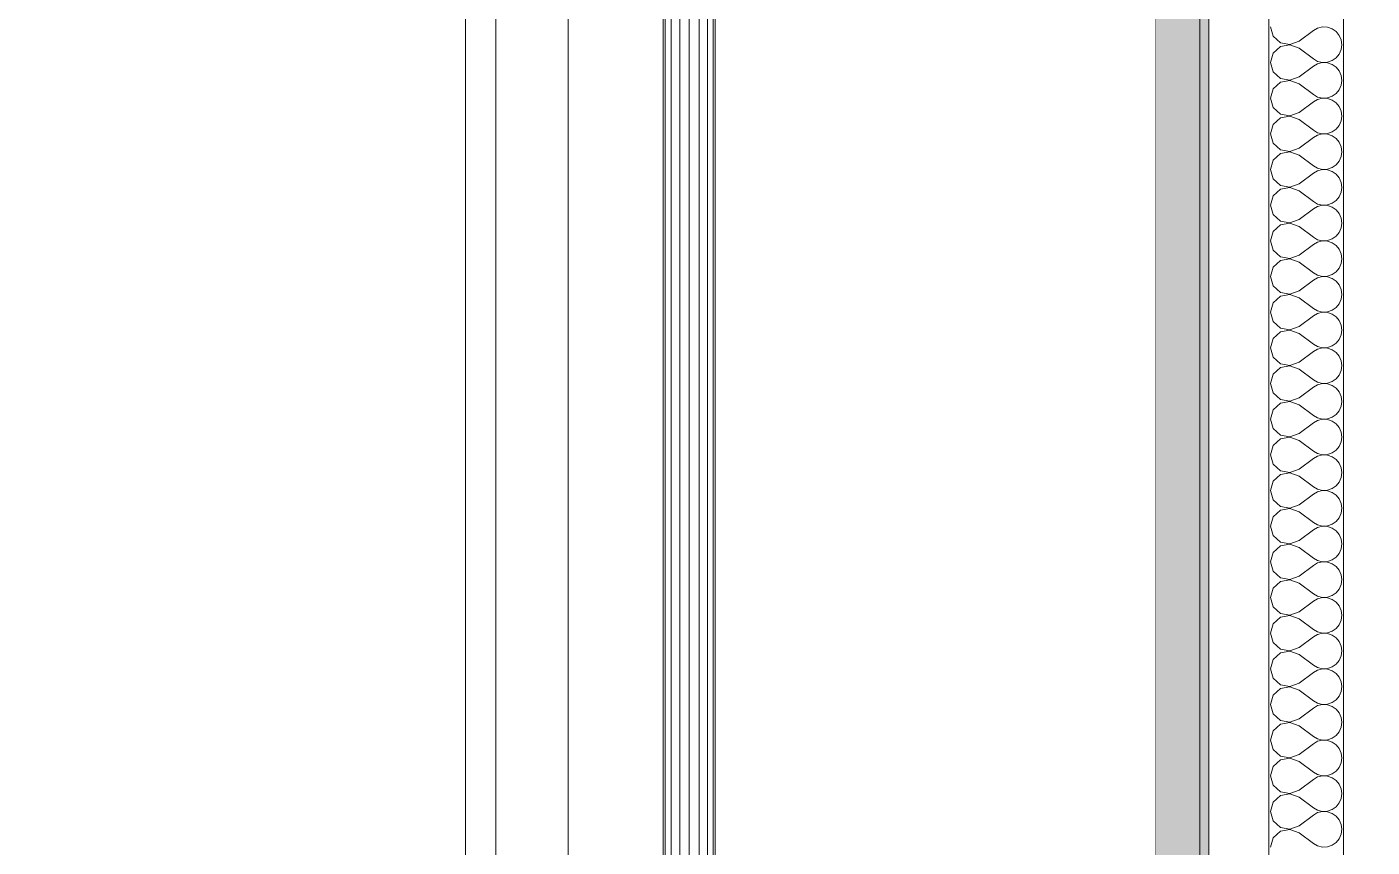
# Model space of a CAD drawing. Header units: millimetres. Extents: x -48147 to 1414029, y -496296 to 18123.
# Drawn here: x 1366645.5 to 1367135.2, y -477771.5 to -477473 of the extents above; entities that cross this region are included whole.
import ezdxf

# ---------------------------------------------------------------- set-up
doc = ezdxf.new("R2010")
doc.units = ezdxf.units.MM
doc.header["$MEASUREMENT"] = 0
doc.linetypes.add('Wipeout_Contour', pattern=[1000, 0, -1000])
doc.layers.add('New_A-25-M_Wall_Int', color=7, linetype='Continuous')
doc.layers.add('New_ArchiCAD Doors', color=7, linetype='Continuous')
doc.layers.add('New_A-25-M_Wall_Int_Pen_No__1', color=7, linetype='Continuous', lineweight=13)
doc.layers.add('New_ArchiCAD Doors_Pen_No__93', color=8, linetype='Continuous', lineweight=13)
doc.layers.add('New_A-25-M_Wall_Int_Pen_No__107', color=7, linetype='Continuous', lineweight=15, true_color=0xa6a6a6)
doc.layers.add('New_ArchiCAD Doors_Pen_No__63', color=7, linetype='Continuous', lineweight=20, true_color=0x606060)

# ---------------------------------------------------------------- blocks, each defined once
blk = doc.blocks.new('*X159', base_point=(1372879, -490836.73))
at = {"layer": 'New_A-25-M_Wall_Int_Pen_No__107', "linetype": 'Continuous'}
for p, q in [((1367098.23, -477472.96), (1367099.2, -477476.37)), ((1367108.62, -477478.15), (1367113.81, -477474.26)), ((1367115.38, -477473.39), (1367113.81, -477474.26)), ((1367117.12, -477472.99), (1367115.38, -477473.39)), ((1367118.91, -477473.07), (1367117.12, -477472.99)), ((1367120.61, -477473.64), (1367118.91, -477473.07)), ((1367122.08, -477474.66), (1367120.61, -477473.64)), ((1367123.23, -477476.04), (1367122.08, -477474.66)), ((1367099.2, -477476.37), (1367101.82, -477478.77)), ((1367101.82, -477478.77), (1367105.31, -477479.42)), ((1367105.31, -477479.48), (1367101.82, -477480.14)), ((1367105.31, -477479.42), (1367108.62, -477478.15)), ((1367108.62, -477480.75), (1367105.31, -477479.48)), ((1367123.95, -477477.68), (1367123.23, -477476.04)), ((1367124.19, -477479.45), (1367123.95, -477477.68)), ((1367123.95, -477481.22), (1367124.19, -477479.45)), ((1367099.2, -477482.53), (1367098.23, -477485.94)), ((1367101.82, -477480.14), (1367099.2, -477482.53)), ((1367108.62, -477480.75), (1367113.81, -477484.64)), ((1367120.61, -477485.26), (1367122.08, -477484.24)), ((1367122.08, -477484.24), (1367123.23, -477482.86)), ((1367123.23, -477482.86), (1367123.95, -477481.22)), ((1367098.23, -477485.94), (1367099.2, -477489.35)), ((1367099.2, -477489.35), (1367101.82, -477491.75)), ((1367108.62, -477491.13), (1367113.81, -477487.24)), ((1367113.81, -477484.64), (1367115.38, -477485.51)), ((1367115.38, -477486.37), (1367113.81, -477487.24)), ((1367115.38, -477485.51), (1367117.12, -477485.92)), ((1367117.12, -477485.97), (1367115.38, -477486.37)), ((1367117.12, -477485.92), (1367118.91, -477485.83)), ((1367118.91, -477486.05), (1367117.12, -477485.97)), ((1367118.91, -477485.83), (1367120.61, -477485.26)), ((1367120.61, -477486.63), (1367118.91, -477486.05)), ((1367122.08, -477487.64), (1367120.61, -477486.63)), ((1367123.23, -477489.02), (1367122.08, -477487.64)), ((1367123.95, -477490.66), (1367123.23, -477489.02)), ((1367101.82, -477493.12), (1367099.2, -477495.51)), ((1367101.82, -477491.75), (1367105.31, -477492.41)), ((1367105.31, -477492.46), (1367101.82, -477493.12)), ((1367105.31, -477492.41), (1367108.62, -477491.13)), ((1367108.62, -477493.73), (1367105.31, -477492.46)), ((1367108.62, -477493.73), (1367113.81, -477497.62)), ((1367123.23, -477495.84), (1367123.95, -477494.21)), ((1367124.19, -477492.43), (1367123.95, -477490.66)), ((1367123.95, -477494.21), (1367124.19, -477492.43)), ((1367099.2, -477495.51), (1367098.23, -477498.92)), ((1367098.23, -477498.92), (1367099.2, -477502.34)), ((1367113.81, -477497.62), (1367115.38, -477498.49)), ((1367115.38, -477498.49), (1367117.12, -477498.9)), ((1367117.12, -477498.95), (1367115.38, -477499.35)), ((1367117.12, -477498.9), (1367118.91, -477498.81)), ((1367118.91, -477499.04), (1367117.12, -477498.95)), ((1367118.91, -477498.81), (1367120.61, -477498.24)), ((1367120.61, -477499.61), (1367118.91, -477499.04)), ((1367120.61, -477498.24), (1367122.08, -477497.22)), ((1367122.08, -477497.22), (1367123.23, -477495.84)), ((1367099.2, -477502.34), (1367101.82, -477504.73)), ((1367105.31, -477505.39), (1367108.62, -477504.12)), ((1367108.62, -477504.12), (1367113.81, -477500.22)), ((1367115.38, -477499.35), (1367113.81, -477500.22)), ((1367122.08, -477500.62), (1367120.61, -477499.61)), ((1367123.23, -477502), (1367122.08, -477500.62)), ((1367123.95, -477503.64), (1367123.23, -477502)), ((1367124.19, -477505.41), (1367123.95, -477503.64)), ((1367099.2, -477508.49), (1367098.23, -477511.9)), ((1367101.82, -477506.1), (1367099.2, -477508.49)), ((1367101.82, -477504.73), (1367105.31, -477505.39)), ((1367105.31, -477505.44), (1367101.82, -477506.1)), ((1367108.62, -477506.71), (1367105.31, -477505.44)), ((1367108.62, -477506.71), (1367113.81, -477510.61)), ((1367122.08, -477510.2), (1367123.23, -477508.83)), ((1367123.23, -477508.83), (1367123.95, -477507.19)), ((1367123.95, -477507.19), (1367124.19, -477505.41)), ((1367098.23, -477511.9), (1367099.2, -477515.32)), ((1367108.62, -477517.1), (1367113.81, -477513.2)), ((1367113.81, -477510.61), (1367115.38, -477511.47)), ((1367115.38, -477512.34), (1367113.81, -477513.2)), ((1367115.38, -477511.47), (1367117.12, -477511.88)), ((1367117.12, -477511.93), (1367115.38, -477512.34)), ((1367117.12, -477511.88), (1367118.91, -477511.79)), ((1367118.91, -477512.02), (1367117.12, -477511.93)), ((1367118.91, -477511.79), (1367120.61, -477511.22)), ((1367120.61, -477512.59), (1367118.91, -477512.02)), ((1367120.61, -477511.22), (1367122.08, -477510.2)), ((1367122.08, -477513.6), (1367120.61, -477512.59)), ((1367123.23, -477514.98), (1367122.08, -477513.6)), ((1367099.2, -477515.32), (1367101.82, -477517.71)), ((1367101.82, -477517.71), (1367105.31, -477518.37)), ((1367105.31, -477518.42), (1367101.82, -477519.08)), ((1367105.31, -477518.37), (1367108.62, -477517.1)), ((1367108.62, -477519.69), (1367105.31, -477518.42)), ((1367123.95, -477516.62), (1367123.23, -477514.98)), ((1367124.19, -477518.4), (1367123.95, -477516.62)), ((1367123.95, -477520.17), (1367124.19, -477518.4)), ((1367099.2, -477521.47), (1367098.23, -477524.89)), ((1367101.82, -477519.08), (1367099.2, -477521.47)), ((1367108.62, -477519.69), (1367113.81, -477523.59)), ((1367113.81, -477523.59), (1367115.38, -477524.45)), ((1367120.61, -477524.2), (1367122.08, -477523.19)), ((1367122.08, -477523.19), (1367123.23, -477521.81)), ((1367123.23, -477521.81), (1367123.95, -477520.17)), ((1367098.23, -477524.89), (1367099.2, -477528.3)), ((1367099.2, -477528.3), (1367101.82, -477530.69)), ((1367108.62, -477530.08), (1367113.81, -477526.18)), ((1367115.38, -477525.32), (1367113.81, -477526.18)), ((1367115.38, -477524.45), (1367117.12, -477524.86)), ((1367117.12, -477524.91), (1367115.38, -477525.32)), ((1367117.12, -477524.86), (1367118.91, -477524.77)), ((1367118.91, -477525), (1367117.12, -477524.91)), ((1367118.91, -477524.77), (1367120.61, -477524.2)), ((1367120.61, -477525.57), (1367118.91, -477525)), ((1367122.08, -477526.59), (1367120.61, -477525.57)), ((1367123.23, -477527.96), (1367122.08, -477526.59)), ((1367123.95, -477529.6), (1367123.23, -477527.96)), ((1367101.82, -477532.06), (1367099.2, -477534.45)), ((1367101.82, -477530.69), (1367105.31, -477531.35)), ((1367105.31, -477531.4), (1367101.82, -477532.06)), ((1367105.31, -477531.35), (1367108.62, -477530.08)), ((1367108.62, -477532.67), (1367105.31, -477531.4)), ((1367108.62, -477532.67), (1367113.81, -477536.57)), ((1367123.23, -477534.79), (1367123.95, -477533.15)), ((1367124.19, -477531.38), (1367123.95, -477529.6)), ((1367123.95, -477533.15), (1367124.19, -477531.38)), ((1367099.2, -477534.45), (1367098.23, -477537.87)), ((1367098.23, -477537.87), (1367099.2, -477541.28)), ((1367113.81, -477536.57), (1367115.38, -477537.44)), ((1367115.38, -477538.3), (1367113.81, -477539.17)), ((1367115.38, -477537.44), (1367117.12, -477537.84)), ((1367117.12, -477537.89), (1367115.38, -477538.3)), ((1367117.12, -477537.84), (1367118.91, -477537.75)), ((1367118.91, -477537.98), (1367117.12, -477537.89)), ((1367118.91, -477537.75), (1367120.61, -477537.18)), ((1367120.61, -477538.55), (1367118.91, -477537.98)), ((1367120.61, -477537.18), (1367122.08, -477536.17)), ((1367122.08, -477536.17), (1367123.23, -477534.79)), ((1367099.2, -477541.28), (1367101.82, -477543.67)), ((1367105.31, -477544.33), (1367108.62, -477543.06)), ((1367108.62, -477543.06), (1367113.81, -477539.17)), ((1367122.08, -477539.57), (1367120.61, -477538.55)), ((1367123.23, -477540.95), (1367122.08, -477539.57)), ((1367123.95, -477542.58), (1367123.23, -477540.95)), ((1367124.19, -477544.36), (1367123.95, -477542.58)), ((1367099.2, -477547.44), (1367098.23, -477550.85)), ((1367101.82, -477545.04), (1367099.2, -477547.44)), ((1367101.82, -477543.67), (1367105.31, -477544.33)), ((1367105.31, -477544.38), (1367101.82, -477545.04)), ((1367108.62, -477545.66), (1367105.31, -477544.38)), ((1367108.62, -477545.66), (1367113.81, -477549.55)), ((1367122.08, -477549.15), (1367123.23, -477547.77)), ((1367123.23, -477547.77), (1367123.95, -477546.13)), ((1367123.95, -477546.13), (1367124.19, -477544.36)), ((1367098.23, -477550.85), (1367099.2, -477554.26)), ((1367108.62, -477556.04), (1367113.81, -477552.15)), ((1367113.81, -477549.55), (1367115.38, -477550.42)), ((1367115.38, -477551.28), (1367113.81, -477552.15)), ((1367115.38, -477550.42), (1367117.12, -477550.82)), ((1367117.12, -477550.88), (1367115.38, -477551.28)), ((1367117.12, -477550.82), (1367118.91, -477550.74)), ((1367118.91, -477550.96), (1367117.12, -477550.88)), ((1367118.91, -477550.74), (1367120.61, -477550.16)), ((1367120.61, -477551.53), (1367118.91, -477550.96)), ((1367120.61, -477550.16), (1367122.08, -477549.15)), ((1367122.08, -477552.55), (1367120.61, -477551.53)), ((1367123.23, -477553.93), (1367122.08, -477552.55)), ((1367099.2, -477554.26), (1367101.82, -477556.65)), ((1367101.82, -477558.02), (1367099.2, -477560.42)), ((1367101.82, -477556.65), (1367105.31, -477557.31)), ((1367105.31, -477557.37), (1367101.82, -477558.02)), ((1367105.31, -477557.31), (1367108.62, -477556.04)), ((1367108.62, -477558.64), (1367105.31, -477557.37)), ((1367123.95, -477555.57), (1367123.23, -477553.93)), ((1367124.19, -477557.34), (1367123.95, -477555.57)), ((1367123.95, -477559.11), (1367124.19, -477557.34)), ((1367099.2, -477560.42), (1367098.23, -477563.83)), ((1367108.62, -477558.64), (1367113.81, -477562.53)), ((1367113.81, -477562.53), (1367115.38, -477563.4)), ((1367120.61, -477563.15), (1367122.08, -477562.13)), ((1367122.08, -477562.13), (1367123.23, -477560.75)), ((1367123.23, -477560.75), (1367123.95, -477559.11)), ((1367098.23, -477563.83), (1367099.2, -477567.24)), ((1367099.2, -477567.24), (1367101.82, -477569.64)), ((1367108.62, -477569.02), (1367113.81, -477565.13)), ((1367115.38, -477564.26), (1367113.81, -477565.13)), ((1367115.38, -477563.4), (1367117.12, -477563.8)), ((1367117.12, -477563.86), (1367115.38, -477564.26)), ((1367117.12, -477563.8), (1367118.91, -477563.72)), ((1367118.91, -477563.94), (1367117.12, -477563.86)), ((1367118.91, -477563.72), (1367120.61, -477563.15)), ((1367120.61, -477564.52), (1367118.91, -477563.94)), ((1367122.08, -477565.53), (1367120.61, -477564.52)), ((1367123.23, -477566.91), (1367122.08, -477565.53)), ((1367123.95, -477568.55), (1367123.23, -477566.91)), ((1367101.82, -477571.01), (1367099.2, -477573.4)), ((1367101.82, -477569.64), (1367105.31, -477570.29)), ((1367105.31, -477570.35), (1367101.82, -477571.01)), ((1367105.31, -477570.29), (1367108.62, -477569.02)), ((1367108.62, -477571.62), (1367105.31, -477570.35)), ((1367108.62, -477571.62), (1367113.81, -477575.51)), ((1367123.23, -477573.73), (1367123.95, -477572.09)), ((1367124.19, -477570.32), (1367123.95, -477568.55)), ((1367123.95, -477572.09), (1367124.19, -477570.32)), ((1367099.2, -477573.4), (1367098.23, -477576.81)), ((1367098.23, -477576.81), (1367099.2, -477580.22)), ((1367113.81, -477575.51), (1367115.38, -477576.38)), ((1367115.38, -477577.24), (1367113.81, -477578.11)), ((1367115.38, -477576.38), (1367117.12, -477576.79)), ((1367117.12, -477576.84), (1367115.38, -477577.24)), ((1367117.12, -477576.79), (1367118.91, -477576.7)), ((1367118.91, -477576.92), (1367117.12, -477576.84)), ((1367118.91, -477576.7), (1367120.61, -477576.13)), ((1367120.61, -477577.5), (1367118.91, -477576.92)), ((1367120.61, -477576.13), (1367122.08, -477575.11)), ((1367122.08, -477578.51), (1367120.61, -477577.5)), ((1367122.08, -477575.11), (1367123.23, -477573.73)), ((1367099.2, -477580.22), (1367101.82, -477582.62)), ((1367105.31, -477583.28), (1367108.62, -477582)), ((1367108.62, -477582), (1367113.81, -477578.11)), ((1367123.23, -477579.89), (1367122.08, -477578.51)), ((1367123.95, -477581.53), (1367123.23, -477579.89)), ((1367124.19, -477583.3), (1367123.95, -477581.53)), ((1367099.2, -477586.38), (1367098.23, -477589.79)), ((1367101.82, -477583.99), (1367099.2, -477586.38)), ((1367101.82, -477582.62), (1367105.31, -477583.28)), ((1367105.31, -477583.33), (1367101.82, -477583.99)), ((1367108.62, -477584.6), (1367105.31, -477583.33)), ((1367108.62, -477584.6), (1367113.81, -477588.5)), ((1367122.08, -477588.09), (1367123.23, -477586.72)), ((1367123.23, -477586.72), (1367123.95, -477585.08)), ((1367123.95, -477585.08), (1367124.19, -477583.3)), ((1367098.23, -477589.79), (1367099.2, -477593.21)), ((1367108.62, -477594.99), (1367113.81, -477591.09)), ((1367113.81, -477588.5), (1367115.38, -477589.36)), ((1367115.38, -477590.23), (1367113.81, -477591.09)), ((1367115.38, -477589.36), (1367117.12, -477589.77)), ((1367117.12, -477589.82), (1367115.38, -477590.23)), ((1367117.12, -477589.77), (1367118.91, -477589.68)), ((1367118.91, -477589.91), (1367117.12, -477589.82)), ((1367118.91, -477589.68), (1367120.61, -477589.11)), ((1367120.61, -477590.48), (1367118.91, -477589.91)), ((1367120.61, -477589.11), (1367122.08, -477588.09)), ((1367122.08, -477591.49), (1367120.61, -477590.48)), ((1367123.23, -477592.87), (1367122.08, -477591.49)), ((1367099.2, -477593.21), (1367101.82, -477595.6)), ((1367101.82, -477596.97), (1367099.2, -477599.36)), ((1367101.82, -477595.6), (1367105.31, -477596.26)), ((1367105.31, -477596.31), (1367101.82, -477596.97)), ((1367105.31, -477596.26), (1367108.62, -477594.99)), ((1367108.62, -477597.58), (1367105.31, -477596.31)), ((1367123.95, -477594.51), (1367123.23, -477592.87)), ((1367124.19, -477596.28), (1367123.95, -477594.51)), ((1367123.95, -477598.06), (1367124.19, -477596.28)), ((1367099.2, -477599.36), (1367098.23, -477602.78)), ((1367108.62, -477597.58), (1367113.81, -477601.48)), ((1367113.81, -477601.48), (1367115.38, -477602.34)), ((1367118.91, -477602.66), (1367120.61, -477602.09)), ((1367120.61, -477602.09), (1367122.08, -477601.08)), ((1367122.08, -477601.08), (1367123.23, -477599.7)), ((1367123.23, -477599.7), (1367123.95, -477598.06)), ((1367098.23, -477602.78), (1367099.2, -477606.19)), ((1367099.2, -477606.19), (1367101.82, -477608.58)), ((1367108.62, -477607.97), (1367113.81, -477604.07)), ((1367115.38, -477603.21), (1367113.81, -477604.07)), ((1367115.38, -477602.34), (1367117.12, -477602.75)), ((1367117.12, -477602.8), (1367115.38, -477603.21)), ((1367117.12, -477602.75), (1367118.91, -477602.66)), ((1367118.91, -477602.89), (1367117.12, -477602.8)), ((1367120.61, -477603.46), (1367118.91, -477602.89)), ((1367122.08, -477604.47), (1367120.61, -477603.46)), ((1367123.23, -477605.85), (1367122.08, -477604.47)), ((1367123.95, -477607.49), (1367123.23, -477605.85)), ((1367101.82, -477609.95), (1367099.2, -477612.34)), ((1367101.82, -477608.58), (1367105.31, -477609.24)), ((1367105.31, -477609.29), (1367101.82, -477609.95)), ((1367105.31, -477609.24), (1367108.62, -477607.97)), ((1367108.62, -477610.56), (1367105.31, -477609.29)), ((1367108.62, -477610.56), (1367113.81, -477614.46)), ((1367123.23, -477612.68), (1367123.95, -477611.04)), ((1367124.19, -477609.27), (1367123.95, -477607.49)), ((1367123.95, -477611.04), (1367124.19, -477609.27)), ((1367099.2, -477612.34), (1367098.23, -477615.76)), ((1367098.23, -477615.76), (1367099.2, -477619.17)), ((1367113.81, -477614.46), (1367115.38, -477615.32)), ((1367115.38, -477616.19), (1367113.81, -477617.05)), ((1367115.38, -477615.32), (1367117.12, -477615.73)), ((1367117.12, -477615.78), (1367115.38, -477616.19)), ((1367117.12, -477615.73), (1367118.91, -477615.64)), ((1367118.91, -477615.87), (1367117.12, -477615.78)), ((1367118.91, -477615.64), (1367120.61, -477615.07)), ((1367120.61, -477616.44), (1367118.91, -477615.87)), ((1367120.61, -477615.07), (1367122.08, -477614.06)), ((1367122.08, -477617.46), (1367120.61, -477616.44)), ((1367122.08, -477614.06), (1367123.23, -477612.68)), ((1367099.2, -477619.17), (1367101.82, -477621.56)), ((1367101.82, -477621.56), (1367105.31, -477622.22)), ((1367105.31, -477622.22), (1367108.62, -477620.95)), ((1367108.62, -477620.95), (1367113.81, -477617.05)), ((1367123.23, -477618.83), (1367122.08, -477617.46)), ((1367123.95, -477620.47), (1367123.23, -477618.83)), ((1367124.19, -477622.25), (1367123.95, -477620.47)), ((1367099.2, -477625.33), (1367098.23, -477628.74)), ((1367101.82, -477622.93), (1367099.2, -477625.33)), ((1367105.31, -477622.27), (1367101.82, -477622.93)), ((1367108.62, -477623.55), (1367105.31, -477622.27)), ((1367108.62, -477623.55), (1367113.81, -477627.44)), ((1367122.08, -477627.04), (1367123.23, -477625.66)), ((1367123.23, -477625.66), (1367123.95, -477624.02)), ((1367123.95, -477624.02), (1367124.19, -477622.25)), ((1367098.23, -477628.74), (1367099.2, -477632.15)), ((1367108.62, -477633.93), (1367113.81, -477630.04)), ((1367113.81, -477627.44), (1367115.38, -477628.31)), ((1367115.38, -477629.17), (1367113.81, -477630.04)), ((1367115.38, -477628.31), (1367117.12, -477628.71)), ((1367117.12, -477628.76), (1367115.38, -477629.17)), ((1367117.12, -477628.71), (1367118.91, -477628.63)), ((1367118.91, -477628.85), (1367117.12, -477628.76)), ((1367118.91, -477628.63), (1367120.61, -477628.05)), ((1367120.61, -477629.42), (1367118.91, -477628.85)), ((1367120.61, -477628.05), (1367122.08, -477627.04)), ((1367122.08, -477630.44), (1367120.61, -477629.42)), ((1367123.23, -477631.82), (1367122.08, -477630.44)), ((1367099.2, -477632.15), (1367101.82, -477634.54)), ((1367101.82, -477635.91), (1367099.2, -477638.31)), ((1367101.82, -477634.54), (1367105.31, -477635.2)), ((1367105.31, -477635.26), (1367101.82, -477635.91)), ((1367105.31, -477635.2), (1367108.62, -477633.93)), ((1367108.62, -477636.53), (1367105.31, -477635.26)), ((1367123.95, -477633.46), (1367123.23, -477631.82)), ((1367124.19, -477635.23), (1367123.95, -477633.46)), ((1367123.95, -477637), (1367124.19, -477635.23)), ((1367099.2, -477638.31), (1367098.23, -477641.72)), ((1367108.62, -477636.53), (1367113.81, -477640.42)), ((1367113.81, -477640.42), (1367115.38, -477641.29)), ((1367115.38, -477641.29), (1367117.12, -477641.69)), ((1367118.91, -477641.61), (1367120.61, -477641.03)), ((1367120.61, -477641.03), (1367122.08, -477640.02)), ((1367122.08, -477640.02), (1367123.23, -477638.64)), ((1367123.23, -477638.64), (1367123.95, -477637)), ((1367098.23, -477641.72), (1367099.2, -477645.13)), ((1367099.2, -477645.13), (1367101.82, -477647.53)), ((1367108.62, -477646.91), (1367113.81, -477643.02)), ((1367115.38, -477642.15), (1367113.81, -477643.02)), ((1367117.12, -477641.75), (1367115.38, -477642.15)), ((1367117.12, -477641.69), (1367118.91, -477641.61)), ((1367118.91, -477641.83), (1367117.12, -477641.75)), ((1367120.61, -477642.4), (1367118.91, -477641.83)), ((1367122.08, -477643.42), (1367120.61, -477642.4)), ((1367123.23, -477644.8), (1367122.08, -477643.42)), ((1367123.95, -477646.44), (1367123.23, -477644.8)), ((1367101.82, -477648.9), (1367099.2, -477651.29)), ((1367101.82, -477647.53), (1367105.31, -477648.18)), ((1367105.31, -477648.24), (1367101.82, -477648.9)), ((1367105.31, -477648.18), (1367108.62, -477646.91)), ((1367108.62, -477649.51), (1367105.31, -477648.24)), ((1367108.62, -477649.51), (1367113.81, -477653.4)), ((1367123.23, -477651.62), (1367123.95, -477649.98)), ((1367124.19, -477648.21), (1367123.95, -477646.44)), ((1367123.95, -477649.98), (1367124.19, -477648.21)), ((1367099.2, -477651.29), (1367098.23, -477654.7)), ((1367098.23, -477654.7), (1367099.2, -477658.11)), ((1367113.81, -477653.4), (1367115.38, -477654.27)), ((1367115.38, -477655.13), (1367113.81, -477656)), ((1367115.38, -477654.27), (1367117.12, -477654.67)), ((1367117.12, -477654.73), (1367115.38, -477655.13)), ((1367117.12, -477654.67), (1367118.91, -477654.59)), ((1367118.91, -477654.81), (1367117.12, -477654.73)), ((1367118.91, -477654.59), (1367120.61, -477654.02)), ((1367120.61, -477655.39), (1367118.91, -477654.81)), ((1367120.61, -477654.02), (1367122.08, -477653)), ((1367122.08, -477656.4), (1367120.61, -477655.39)), ((1367122.08, -477653), (1367123.23, -477651.62)), ((1367099.2, -477658.11), (1367101.82, -477660.51)), ((1367101.82, -477660.51), (1367105.31, -477661.17)), ((1367105.31, -477661.17), (1367108.62, -477659.89)), ((1367108.62, -477659.89), (1367113.81, -477656)), ((1367123.23, -477657.78), (1367122.08, -477656.4)), ((1367123.95, -477659.42), (1367123.23, -477657.78)), ((1367124.19, -477661.19), (1367123.95, -477659.42)), ((1367099.2, -477664.27), (1367098.23, -477667.68)), ((1367101.82, -477661.88), (1367099.2, -477664.27)), ((1367105.31, -477661.22), (1367101.82, -477661.88)), ((1367108.62, -477662.49), (1367105.31, -477661.22)), ((1367108.62, -477662.49), (1367113.81, -477666.38)), ((1367122.08, -477665.98), (1367123.23, -477664.6)), ((1367123.23, -477664.6), (1367123.95, -477662.97)), ((1367123.95, -477662.97), (1367124.19, -477661.19)), ((1367098.23, -477667.68), (1367099.2, -477671.1)), ((1367108.62, -477672.88), (1367113.81, -477668.98)), ((1367113.81, -477666.38), (1367115.38, -477667.25)), ((1367115.38, -477668.11), (1367113.81, -477668.98)), ((1367115.38, -477667.25), (1367117.12, -477667.66)), ((1367117.12, -477667.71), (1367115.38, -477668.11)), ((1367117.12, -477667.66), (1367118.91, -477667.57)), ((1367118.91, -477667.8), (1367117.12, -477667.71)), ((1367118.91, -477667.57), (1367120.61, -477667)), ((1367120.61, -477668.37), (1367118.91, -477667.8)), ((1367120.61, -477667), (1367122.08, -477665.98)), ((1367122.08, -477669.38), (1367120.61, -477668.37)), ((1367123.23, -477670.76), (1367122.08, -477669.38)), ((1367099.2, -477671.1), (1367101.82, -477673.49)), ((1367101.82, -477674.86), (1367099.2, -477677.25)), ((1367101.82, -477673.49), (1367105.31, -477674.15)), ((1367105.31, -477674.2), (1367101.82, -477674.86)), ((1367105.31, -477674.15), (1367108.62, -477672.88)), ((1367108.62, -477675.47), (1367105.31, -477674.2)), ((1367108.62, -477675.47), (1367113.81, -477679.37)), ((1367123.95, -477672.4), (1367123.23, -477670.76)), ((1367124.19, -477674.17), (1367123.95, -477672.4)), ((1367123.95, -477675.95), (1367124.19, -477674.17)), ((1367099.2, -477677.25), (1367098.23, -477680.66)), ((1367113.81, -477679.37), (1367115.38, -477680.23)), ((1367115.38, -477680.23), (1367117.12, -477680.64)), ((1367118.91, -477680.55), (1367120.61, -477679.98)), ((1367120.61, -477679.98), (1367122.08, -477678.96)), ((1367122.08, -477678.96), (1367123.23, -477677.59)), ((1367123.23, -477677.59), (1367123.95, -477675.95)), ((1367098.23, -477680.66), (1367099.2, -477684.08)), ((1367099.2, -477684.08), (1367101.82, -477686.47)), ((1367108.62, -477685.86), (1367113.81, -477681.96)), ((1367115.38, -477681.1), (1367113.81, -477681.96)), ((1367117.12, -477680.69), (1367115.38, -477681.1)), ((1367117.12, -477680.64), (1367118.91, -477680.55)), ((1367118.91, -477680.78), (1367117.12, -477680.69)), ((1367120.61, -477681.35), (1367118.91, -477680.78)), ((1367122.08, -477682.36), (1367120.61, -477681.35)), ((1367123.23, -477683.74), (1367122.08, -477682.36)), ((1367123.95, -477685.38), (1367123.23, -477683.74)), ((1367099.2, -477690.23), (1367098.23, -477693.65)), ((1367101.82, -477687.84), (1367099.2, -477690.23)), ((1367101.82, -477686.47), (1367105.31, -477687.13)), ((1367105.31, -477687.18), (1367101.82, -477687.84)), ((1367105.31, -477687.13), (1367108.62, -477685.86)), ((1367108.62, -477688.45), (1367105.31, -477687.18)), ((1367108.62, -477688.45), (1367113.81, -477692.35)), ((1367123.23, -477690.57), (1367123.95, -477688.93)), ((1367124.19, -477687.15), (1367123.95, -477685.38)), ((1367123.95, -477688.93), (1367124.19, -477687.15)), ((1367098.23, -477693.65), (1367099.2, -477697.06)), ((1367108.62, -477698.84), (1367113.81, -477694.94)), ((1367113.81, -477692.35), (1367115.38, -477693.21)), ((1367115.38, -477694.08), (1367113.81, -477694.94)), ((1367115.38, -477693.21), (1367117.12, -477693.62)), ((1367117.12, -477693.67), (1367115.38, -477694.08)), ((1367117.12, -477693.62), (1367118.91, -477693.53)), ((1367118.91, -477693.76), (1367117.12, -477693.67)), ((1367118.91, -477693.53), (1367120.61, -477692.96)), ((1367120.61, -477694.33), (1367118.91, -477693.76)), ((1367120.61, -477692.96), (1367122.08, -477691.95)), ((1367122.08, -477695.35), (1367120.61, -477694.33)), ((1367122.08, -477691.95), (1367123.23, -477690.57)), ((1367099.2, -477697.06), (1367101.82, -477699.45)), ((1367101.82, -477699.45), (1367105.31, -477700.11)), ((1367105.31, -477700.11), (1367108.62, -477698.84)), ((1367123.23, -477696.72), (1367122.08, -477695.35)), ((1367123.95, -477698.36), (1367123.23, -477696.72)), ((1367124.19, -477700.14), (1367123.95, -477698.36)), ((1367099.2, -477703.21), (1367098.23, -477706.63)), ((1367101.82, -477700.82), (1367099.2, -477703.21)), ((1367105.31, -477700.16), (1367101.82, -477700.82)), ((1367108.62, -477701.43), (1367105.31, -477700.16)), ((1367108.62, -477701.43), (1367113.81, -477705.33)), ((1367120.61, -477705.94), (1367122.08, -477704.93)), ((1367122.08, -477704.93), (1367123.23, -477703.55)), ((1367123.23, -477703.55), (1367123.95, -477701.91)), ((1367123.95, -477701.91), (1367124.19, -477700.14)), ((1367098.23, -477706.63), (1367099.2, -477710.04)), ((1367108.62, -477711.82), (1367113.81, -477707.93)), ((1367113.81, -477705.33), (1367115.38, -477706.2)), ((1367115.38, -477707.06), (1367113.81, -477707.93)), ((1367115.38, -477706.2), (1367117.12, -477706.6)), ((1367117.12, -477706.65), (1367115.38, -477707.06)), ((1367117.12, -477706.6), (1367118.91, -477706.51)), ((1367118.91, -477706.74), (1367117.12, -477706.65)), ((1367118.91, -477706.51), (1367120.61, -477705.94)), ((1367120.61, -477707.31), (1367118.91, -477706.74)), ((1367122.08, -477708.33), (1367120.61, -477707.31)), ((1367123.23, -477709.71), (1367122.08, -477708.33)), ((1367123.95, -477711.34), (1367123.23, -477709.71)), ((1367099.2, -477710.04), (1367101.82, -477712.43)), ((1367101.82, -477713.8), (1367099.2, -477716.2)), ((1367101.82, -477712.43), (1367105.31, -477713.09)), ((1367105.31, -477713.14), (1367101.82, -477713.8)), ((1367105.31, -477713.09), (1367108.62, -477711.82)), ((1367108.62, -477714.42), (1367105.31, -477713.14)), ((1367108.62, -477714.42), (1367113.81, -477718.31)), ((1367124.19, -477713.12), (1367123.95, -477711.34)), ((1367123.95, -477714.89), (1367124.19, -477713.12)), ((1367099.2, -477716.2), (1367098.23, -477719.61)), ((1367098.23, -477719.61), (1367099.2, -477723.02)), ((1367113.81, -477718.31), (1367115.38, -477719.18)), ((1367115.38, -477719.18), (1367117.12, -477719.58)), ((1367117.12, -477719.63), (1367115.38, -477720.04)), ((1367117.12, -477719.58), (1367118.91, -477719.5)), ((1367118.91, -477719.72), (1367117.12, -477719.63)), ((1367118.91, -477719.5), (1367120.61, -477718.92)), ((1367120.61, -477718.92), (1367122.08, -477717.91)), ((1367122.08, -477717.91), (1367123.23, -477716.53)), ((1367123.23, -477716.53), (1367123.95, -477714.89)), ((1367099.2, -477723.02), (1367101.82, -477725.41)), ((1367108.62, -477724.8), (1367113.81, -477720.91)), ((1367115.38, -477720.04), (1367113.81, -477720.91)), ((1367120.61, -477720.29), (1367118.91, -477719.72)), ((1367122.08, -477721.31), (1367120.61, -477720.29)), ((1367123.23, -477722.69), (1367122.08, -477721.31)), ((1367123.95, -477724.33), (1367123.23, -477722.69)), ((1367124.19, -477726.1), (1367123.95, -477724.33)), ((1367099.2, -477729.18), (1367098.23, -477732.59)), ((1367101.82, -477726.78), (1367099.2, -477729.18)), ((1367101.82, -477725.41), (1367105.31, -477726.07)), ((1367105.31, -477726.13), (1367101.82, -477726.78)), ((1367105.31, -477726.07), (1367108.62, -477724.8)), ((1367108.62, -477727.4), (1367105.31, -477726.13)), ((1367108.62, -477727.4), (1367113.81, -477731.29)), ((1367123.23, -477729.51), (1367123.95, -477727.87)), ((1367123.95, -477727.87), (1367124.19, -477726.1)), ((1367098.23, -477732.59), (1367099.2, -477736)), ((1367108.62, -477737.78), (1367113.81, -477733.89)), ((1367113.81, -477731.29), (1367115.38, -477732.16)), ((1367115.38, -477733.02), (1367113.81, -477733.89)), ((1367115.38, -477732.16), (1367117.12, -477732.56)), ((1367117.12, -477732.62), (1367115.38, -477733.02)), ((1367117.12, -477732.56), (1367118.91, -477732.48)), ((1367118.91, -477732.7), (1367117.12, -477732.62)), ((1367118.91, -477732.48), (1367120.61, -477731.91)), ((1367120.61, -477733.28), (1367118.91, -477732.7)), ((1367120.61, -477731.91), (1367122.08, -477730.89)), ((1367122.08, -477734.29), (1367120.61, -477733.28)), ((1367122.08, -477730.89), (1367123.23, -477729.51)), ((1367123.23, -477735.67), (1367122.08, -477734.29)), ((1367099.2, -477736), (1367101.82, -477738.4)), ((1367101.82, -477738.4), (1367105.31, -477739.05)), ((1367105.31, -477739.11), (1367101.82, -477739.77)), ((1367105.31, -477739.05), (1367108.62, -477737.78)), ((1367108.62, -477740.38), (1367105.31, -477739.11)), ((1367123.95, -477737.31), (1367123.23, -477735.67)), ((1367124.19, -477739.08), (1367123.95, -477737.31)), ((1367123.95, -477740.85), (1367124.19, -477739.08)), ((1367099.2, -477742.16), (1367098.23, -477745.57)), ((1367101.82, -477739.77), (1367099.2, -477742.16)), ((1367108.62, -477740.38), (1367113.81, -477744.27)), ((1367120.61, -477744.89), (1367122.08, -477743.87)), ((1367122.08, -477743.87), (1367123.23, -477742.49)), ((1367123.23, -477742.49), (1367123.95, -477740.85)), ((1367098.23, -477745.57), (1367099.2, -477748.98)), ((1367099.2, -477748.98), (1367101.82, -477751.38)), ((1367108.62, -477750.76), (1367113.81, -477746.87)), ((1367113.81, -477744.27), (1367115.38, -477745.14)), ((1367115.38, -477746), (1367113.81, -477746.87)), ((1367115.38, -477745.14), (1367117.12, -477745.55)), ((1367117.12, -477745.6), (1367115.38, -477746)), ((1367117.12, -477745.55), (1367118.91, -477745.46)), ((1367118.91, -477745.68), (1367117.12, -477745.6)), ((1367118.91, -477745.46), (1367120.61, -477744.89)), ((1367120.61, -477746.26), (1367118.91, -477745.68)), ((1367122.08, -477747.27), (1367120.61, -477746.26)), ((1367123.23, -477748.65), (1367122.08, -477747.27)), ((1367123.95, -477750.29), (1367123.23, -477748.65)), ((1367101.82, -477752.75), (1367099.2, -477755.14)), ((1367101.82, -477751.38), (1367105.31, -477752.04)), ((1367105.31, -477752.09), (1367101.82, -477752.75)), ((1367105.31, -477752.04), (1367108.62, -477750.76)), ((1367108.62, -477753.36), (1367105.31, -477752.09)), ((1367108.62, -477753.36), (1367113.81, -477757.26)), ((1367123.23, -477755.47), (1367123.95, -477753.84)), ((1367124.19, -477752.06), (1367123.95, -477750.29)), ((1367123.95, -477753.84), (1367124.19, -477752.06)), ((1367099.2, -477755.14), (1367098.23, -477758.55)), ((1367098.23, -477758.55), (1367099.2, -477761.97)), ((1367113.81, -477757.26), (1367115.38, -477758.12)), ((1367115.38, -477758.12), (1367117.12, -477758.53)), ((1367117.12, -477758.58), (1367115.38, -477758.98)), ((1367117.12, -477758.53), (1367118.91, -477758.44)), ((1367118.91, -477758.67), (1367117.12, -477758.58)), ((1367118.91, -477758.44), (1367120.61, -477757.87)), ((1367120.61, -477759.24), (1367118.91, -477758.67)), ((1367120.61, -477757.87), (1367122.08, -477756.85)), ((1367122.08, -477756.85), (1367123.23, -477755.47)), ((1367099.2, -477761.97), (1367101.82, -477764.36)), ((1367108.62, -477763.75), (1367113.81, -477759.85)), ((1367115.38, -477758.98), (1367113.81, -477759.85)), ((1367122.08, -477760.25), (1367120.61, -477759.24)), ((1367123.23, -477761.63), (1367122.08, -477760.25)), ((1367123.95, -477763.27), (1367123.23, -477761.63)), ((1367124.19, -477765.04), (1367123.95, -477763.27)), ((1367099.2, -477768.12), (1367098.23, -477771.53)), ((1367101.82, -477765.73), (1367099.2, -477768.12)), ((1367101.82, -477764.36), (1367105.31, -477765.02)), ((1367105.31, -477765.07), (1367101.82, -477765.73)), ((1367105.31, -477765.02), (1367108.62, -477763.75)), ((1367108.62, -477766.34), (1367105.31, -477765.07)), ((1367108.62, -477766.34), (1367113.81, -477770.24)), ((1367122.08, -477769.84), (1367123.23, -477768.46)), ((1367123.23, -477768.46), (1367123.95, -477766.82)), ((1367123.95, -477766.82), (1367124.19, -477765.04)), ((1367113.81, -477770.24), (1367115.38, -477771.1)), ((1367115.38, -477771.1), (1367117.12, -477771.51)), ((1367117.12, -477771.51), (1367118.91, -477771.42)), ((1367118.91, -477771.42), (1367120.61, -477770.85)), ((1367120.61, -477770.85), (1367122.08, -477769.84))]:
    blk.add_line(p, q, dxfattribs=at)
blk = doc.blocks.new('Section Elem_137_2', base_point=(1372879, -490836.73))
at = {"layer": 'New_A-25-M_Wall_Int_Pen_No__107', "linetype": 'Continuous'}
blk.add_hatch(color=256, dxfattribs=at).paths.add_polyline_path([(1367056.15, -478686.73), (1367072.5, -478686.73), (1367072.5, -474813.61), (1367056.15, -474813.61)])
at = {"layer": 'New_A-25-M_Wall_Int_Pen_No__107', "linetype": 'Continuous', "lineweight": 0, "true_color": 0x535353}
blk.add_hatch(color=251, dxfattribs=at).paths.add_polyline_path([(1367072.5, -478686.73), (1367075.77, -478686.73), (1367075.77, -474813.61), (1367072.5, -474813.61)])
at = {"layer": 'New_A-25-M_Wall_Int_Pen_No__1', "linetype": 'Continuous'}
for p, q in [((1367056.15, -474813.61), (1367056.15, -478686.73)), ((1367072.5, -474813.61), (1367072.5, -478686.73))]:
    blk.add_line(p, q, dxfattribs=at)
at = {"color": 254, "linetype": 'Wipeout_Contour', "lineweight": 0, "ltscale": 5791331.527955575}
blk.add_wipeout([(1367075.77, -478686.73), (1367097.58, -478686.73), (1367097.58, -474813.61), (1367075.77, -474813.61)], dxfattribs=at).dxf.layer = 'New_A-25-M_Wall_Int'
at = {"layer": 'New_A-25-M_Wall_Int_Pen_No__1', "linetype": 'Continuous'}
blk.add_line((1367075.77, -474813.61), (1367075.77, -478686.73), dxfattribs=at)
at = {"color": 254, "linetype": 'Wipeout_Contour', "lineweight": 0, "ltscale": 5791424.195083515}
blk.add_wipeout([(1367097.58, -478686.73), (1367124.84, -478686.73), (1367124.84, -474813.61), (1367097.58, -474813.61)], dxfattribs=at).dxf.layer = 'New_A-25-M_Wall_Int'
at = {"layer": 'New_A-25-M_Wall_Int_Pen_No__1', "linetype": 'Continuous'}
blk.add_line((1367097.58, -474813.61), (1367097.58, -478686.73), dxfattribs=at)
at = {"layer": 'New_A-25-M_Wall_Int'}
blk.add_blockref('*X159', (1372879, -490836.73), dxfattribs=at)
at = {"color": 254, "linetype": 'Wipeout_Contour', "lineweight": 0, "ltscale": 5791514.803092198}
blk.add_wipeout([(1367124.84, -478686.73), (1367145.56, -478686.73), (1367145.56, -474813.61), (1367124.84, -474813.61)], dxfattribs=at).dxf.layer = 'New_A-25-M_Wall_Int'
at = {"layer": 'New_A-25-M_Wall_Int_Pen_No__1', "linetype": 'Continuous'}
blk.add_line((1367124.84, -474813.61), (1367124.84, -478686.73), dxfattribs=at)
blk = doc.blocks.new('Section Elem_138_2', base_point=(1372879, -490836.73))
at = {"color": 254, "linetype": 'Wipeout_Contour', "lineweight": 0, "ltscale": 57868522.91211338}
blk.add_wipeout([(1365629.7, -474813.61), (1365629.7, -476586.73), (1366034.08, -476586.73), (1366034.08, -478686.73), (1366616.35, -478686.73), (1366616.35, -476586.73), (1367056.15, -476586.73), (1367056.15, -475694.33), (1366649.63, -475694.33), (1366649.63, -475686.73), (1365631.79, -475686.73), (1365631.79, -475661.73), (1366696.83, -475661.73), (1366696.83, -475116.73), (1366695.21, -475107.75), (1366691.31, -475104.03), (1366649.63, -475104.03), (1366649.63, -475086.73), (1367056.15, -475086.73), (1367056.15, -474993.35), (1366935.28, -474993.35), (1366914.15, -474992.74), (1366913.17, -474991.77), (1366912.78, -474989.5), (1366912.84, -474978.27), (1366413.5, -474978.27), (1366392.37, -474977.66), (1366391.39, -474976.69), (1366390.99, -474974.42), (1366391.06, -474963.19), (1365891.72, -474963.19), (1365870.59, -474962.58), (1365869.61, -474961.62), (1365869.21, -474959.34), (1365869.87, -474838.84), (1365845.17, -474838.84), (1365844.47, -474838.82), (1365844.56, -474823.02), (1365844.98, -474820.77), (1365845.97, -474819.86)], dxfattribs=at).dxf.layer = 'New_A-25-M_Wall_Int'
blk = doc.blocks.new('Section Elem_144_2', base_point=(1372879, -490836.73))
at = {"color": 254, "linetype": 'Wipeout_Contour', "lineweight": 0, "ltscale": 7239767.19862546}
blk.add_wipeout([(1366842.46, -476659.73), (1366816.14, -476659.73), (1366816.14, -478620.73), (1366816.14, -478686.73), (1366842.46, -478686.73)], dxfattribs=at).dxf.layer = 'New_ArchiCAD Doors'
at = {"color": 254, "linetype": 'Wipeout_Contour', "lineweight": 0, "ltscale": 5791745.813019142}
blk.add_wipeout([(1366877.05, -477965.51), (1366877.81, -477965.99), (1366877.81, -477368.47), (1366877.05, -477368.95)], dxfattribs=at).dxf.layer = 'New_ArchiCAD Doors'
at = {"color": 254, "linetype": 'Wipeout_Contour', "lineweight": 0, "ltscale": 5791459.057872883}
blk.add_wipeout([(1366805.14, -478620.73), (1366816.14, -478620.73), (1366816.14, -476659.73), (1366805.14, -476659.73)], dxfattribs=at).dxf.layer = 'New_ArchiCAD Doors'
at = {"color": 254, "linetype": 'Wipeout_Contour', "lineweight": 0, "ltscale": 5791761.529491315}
blk.add_wipeout([(1366879.96, -477966.71), (1366883.22, -477967.55), (1366883.22, -477366.91), (1366879.96, -477367.76)], dxfattribs=at).dxf.layer = 'New_ArchiCAD Doors'
at = {"layer": 'New_ArchiCAD Doors_Pen_No__63', "linetype": 'Continuous'}
blk.add_line((1366816.14, -478620.73), (1366816.14, -476659.73), dxfattribs=at)
at = {"color": 254, "linetype": 'Wipeout_Contour', "lineweight": 0, "ltscale": 5791136.813658421}
blk.add_wipeout([(1366805.14, -476659.73), (1366645.46, -476659.73), (1366645.46, -478620.73), (1366805.14, -478620.73)], dxfattribs=at).dxf.layer = 'New_ArchiCAD Doors'
at = {"color": 254, "linetype": 'Wipeout_Contour', "lineweight": 0, "ltscale": 5791773.988138357}
blk.add_wipeout([(1366883.22, -477967.55), (1366886.56, -477968.28), (1366886.56, -477366.18), (1366883.22, -477366.91)], dxfattribs=at).dxf.layer = 'New_ArchiCAD Doors'
at = {"color": 254, "linetype": 'Wipeout_Contour', "lineweight": 0, "ltscale": 5791751.309767609}
blk.add_wipeout([(1366877.81, -477965.99), (1366879.96, -477966.71), (1366879.96, -477367.76), (1366877.81, -477368.47)], dxfattribs=at).dxf.layer = 'New_ArchiCAD Doors'
at = {"layer": 'New_ArchiCAD Doors_Pen_No__63', "linetype": 'Continuous'}
blk.add_line((1366805.14, -478620.73), (1366805.14, -476659.73), dxfattribs=at)
at = {"color": 254, "linetype": 'Wipeout_Contour', "lineweight": 0, "ltscale": 8687548.578160355}
blk.add_wipeout([(1366842.46, -477967.73), (1366876.1, -477967.73), (1366877.05, -477965.51), (1366877.05, -477368.95), (1366876.1, -477366.73), (1366842.46, -477366.73)], dxfattribs=at).dxf.layer = 'New_ArchiCAD Doors'
at = {"color": 254, "linetype": 'Wipeout_Contour', "lineweight": 0, "ltscale": 5791787.151748637}
blk.add_wipeout([(1366886.56, -477968.28), (1366890.19, -477968.96), (1366890.19, -477365.51), (1366886.56, -477366.18)], dxfattribs=at).dxf.layer = 'New_ArchiCAD Doors'
at = {"color": 254, "linetype": 'Wipeout_Contour', "lineweight": 0, "ltscale": 5791799.829789218}
blk.add_wipeout([(1366890.19, -477968.96), (1366893.27, -477969.4), (1366893.27, -477365.06), (1366890.19, -477365.51)], dxfattribs=at).dxf.layer = 'New_ArchiCAD Doors'
at = {"color": 254, "linetype": 'Wipeout_Contour', "lineweight": 0, "ltscale": 5791809.527325109}
blk.add_wipeout([(1366893.27, -477969.4), (1366895.33, -477969.55), (1366895.33, -477364.92), (1366893.27, -477365.06)], dxfattribs=at).dxf.layer = 'New_ArchiCAD Doors'
at = {"color": 254, "linetype": 'Wipeout_Contour', "lineweight": 0, "ltscale": 5791814.767991726}
blk.add_wipeout([(1366895.33, -477969.55), (1366896.05, -477969.37), (1366896.05, -477365.09), (1366895.33, -477364.92)], dxfattribs=at).dxf.layer = 'New_ArchiCAD Doors'
at = {"color": 254, "linetype": 'Wipeout_Contour', "lineweight": 0, "ltscale": 17375531.25458876}
blk.add_wipeout([(1366887.98, -477986.73), (1366842.46, -477986.73), (1366842.46, -478686.73), (1367056.15, -478686.73), (1367056.15, -476659.73), (1366842.46, -476659.73), (1366842.46, -477347.73), (1366887.98, -477347.73), (1366888.96, -477348.52), (1366896.05, -477365.09), (1366896.05, -477969.37), (1366888.96, -477985.94)], dxfattribs=at).dxf.layer = 'New_ArchiCAD Doors'
at = {"layer": 'New_ArchiCAD Doors_Pen_No__63', "linetype": 'Continuous'}
blk.add_line((1366842.46, -476659.73), (1366842.46, -478686.73), dxfattribs=at)
at = {"layer": 'New_ArchiCAD Doors_Pen_No__93', "linetype": 'Continuous'}
for p, q in [((1366883.22, -477967.55), (1366883.22, -477366.91)), ((1366886.56, -477968.28), (1366886.56, -477366.18)), ((1366890.19, -477968.96), (1366890.19, -477365.51)), ((1366893.27, -477969.4), (1366893.27, -477365.06)), ((1366895.33, -477969.55), (1366895.33, -477364.92)), ((1366896.05, -477969.37), (1366896.05, -477365.09)), ((1366877.05, -477965.51), (1366877.05, -477368.95)), ((1366877.81, -477965.99), (1366877.81, -477368.47)), ((1366879.96, -477966.71), (1366879.96, -477367.76))]:
    blk.add_line(p, q, dxfattribs=at)

msp = doc.modelspace()

# ---------------------------------------------------------------- block references
at = {"layer": 'New_A-25-M_Wall_Int'}
msp.add_blockref('Section Elem_137_2', (1372879, -490836.73), dxfattribs=at)

# ---------------------------------------------------------------- next in the draw order: block references
msp.add_blockref('Section Elem_138_2', (1372879, -490836.73), dxfattribs=at)

# ---------------------------------------------------------------- next in the draw order: block references
at = {"layer": 'New_ArchiCAD Doors'}
msp.add_blockref('Section Elem_144_2', (1372879, -490836.73), dxfattribs=at)

doc.saveas('drawing.dxf')
